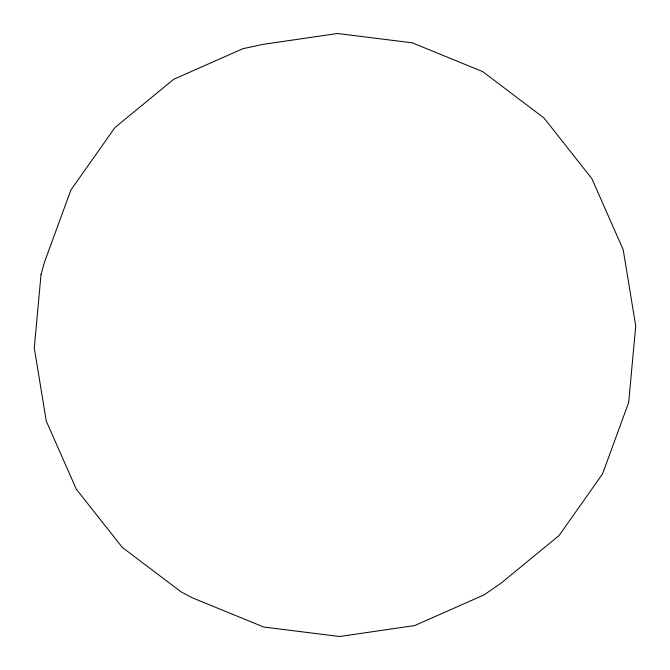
<?xml version="1.0" encoding="UTF-8"?>
<svg xmlns="http://www.w3.org/2000/svg" width="670" height="670" viewBox="0 0 670 670"><rect width="100%" height="100%" fill="white"/><g stroke="black" fill="none" stroke-linecap="round" stroke-linejoin="round"><path stroke-width="1" d="M41.021 274.641L34.271 347.998L46.305 421.17L76.305 489.167L122.233 547.356L180.95 591.769L192.399 597.849L263.804 627.053L339.64 636.5L414.738 625.545L483.983 594.935L501.152 583.109L559.023 535.59L602.523 473.966L628.686 402.461L635.73 325.93L623.175 249.6L591.878 178.664L543.965 117.962L482.71 71.623L412.276 42.821L337.479 33.5L263.402 44.304L242.95 48.675L173.706 79.286L115.031 127.476L70.928 189.937L44.404 262.439L41.021 274.641"/></g></svg>
